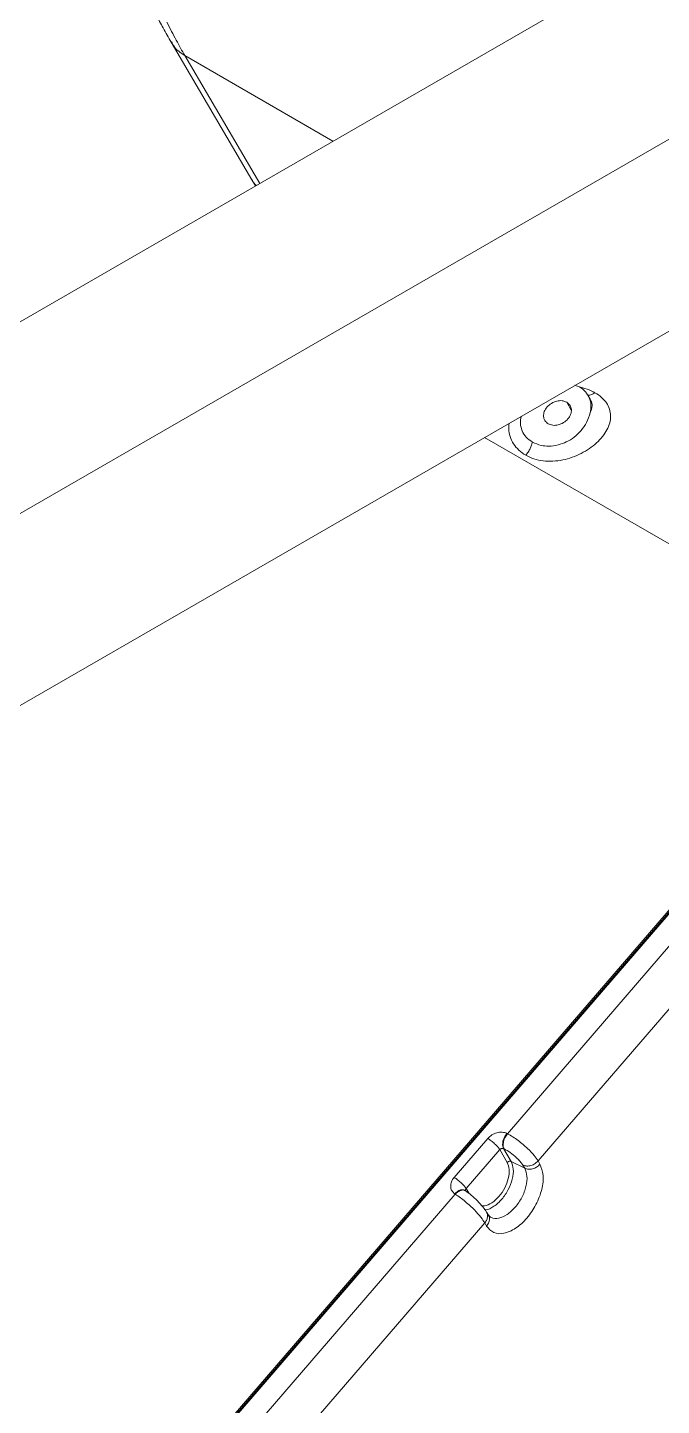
# Model space of a CAD drawing. Header units: millimetres. Extents: x 169 to 14583, y -399 to 10804.
# Drawn here: x 12694.5 to 12802.3, y 7594.4 to 7828.9 of the extents above; entities that cross this region are included whole.
import ezdxf

# ---------------------------------------------------------------- set-up
doc = ezdxf.new("R2010")
doc.units = ezdxf.units.MM
doc.header["$LTSCALE"] = 35

msp = doc.modelspace()

# ---------------------------------------------------------------- linework, layer by layer
at = {"color": 7, "linetype": 'Continuous', "lineweight": 18}
for p, q in [((13737.38, 8381.604), (12380.16, 7598.098)), ((13767.322, 8366.232), (12380.16, 7565.441)), ((13767.322, 8333.571), (12408.445, 7549.108)), ((12718.913, 7826.386), (12732.628, 7802.966)), ((12746.44, 7809.546), (12721.244, 7824.092)), ((12733.975, 7802.351), (12721.244, 7824.092)), ((12732.633, 7802.958), (12733.26, 7801.938)), ((12786.196, 7765.104), (12786.973, 7763.777)), ((12790.181, 7765.647), (12789.795, 7766.304)), ((12839.437, 7720.296), (12772.21, 7759.105)), ((12839.437, 7720.296), (12694.495, 7552.033)), ((12839.596, 7720.172), (12694.635, 7551.889)), ((12839.809, 7720.112), (12694.848, 7551.829)), ((12842.991, 7718.275), (12776.096, 7640.617)), ((12848.121, 7713.511), (12781.325, 7635.968)), ((12775.999, 7640.666), (12776.096, 7640.617)), ((12767.036, 7633.173), (12772.748, 7639.804)), ((12775.547, 7638.022), (12775.45, 7638.071)), ((12775.45, 7638.071), (12776.726, 7635.892)), ((12769.088, 7631.267), (12774.8, 7637.898)), ((12774.8, 7637.898), (12776.076, 7635.72)), ((12779.043, 7634.734), (12776.726, 7635.892)), ((12781.325, 7635.968), (12781.644, 7635.424)), ((12778.724, 7635.279), (12779.043, 7634.734)), ((12768.91, 7630.891), (12768.824, 7630.964)), ((12769.579, 7630.429), (12769.088, 7631.267)), ((12767.224, 7630.318), (12719.297, 7574.681)), ((12767.224, 7630.318), (12767.136, 7630.377)), ((12772.89, 7626.714), (12772.571, 7627.259)), ((12772.255, 7625.439), (12724.527, 7570.032)), ((12772.574, 7624.894), (12772.255, 7625.439))]:
    msp.add_line(p, q, dxfattribs=at)
for points, knots in [([(12716.365, 7831.02), (12716.761, 7830.267), (12717.662, 7828.559), (12718.465, 7827.163), (12718.915, 7826.382)], [0, 0, 0, 0, 0.4404582, 1, 1, 1, 1]), ([(12721.244, 7824.092), (12720.762, 7824.935), (12719.786, 7826.646), (12718.735, 7828.738), (12718.202, 7829.798)], [0, 0, 0, 0, 0.4932664, 1, 1, 1, 1]), ([(12721.244, 7824.092), (12720.52, 7824.574), (12719.567, 7825.209), (12719.094, 7826.185), (12718.981, 7826.419)], [0, 0, 0, 0, 0.76011859, 1, 1, 1, 1]), ([(12733.405, 7802.021), (12733.282, 7802.115), (12732.946, 7802.372), (12732.791, 7802.758), (12732.693, 7803.003)], [0, 0, 0, 0, 0.3644457, 1, 1, 1, 1]), ([(12787.594, 7767.986), (12787.873, 7767.892), (12788.58, 7767.653), (12789.433, 7766.909), (12790.087, 7765.865), (12790.381, 7764.627), (12790.243, 7763.742), (12790.174, 7763.299)], [0, 0, 0, 0, 0.14046416, 0.35534819, 0.57023219, 0.78511614, 1, 1, 1, 1]), ([(12788.173, 7767.759), (12788.677, 7767.638), (12789.713, 7767.39), (12790.562, 7766.95), (12790.998, 7766.723)], [0, 0, 0, 0, 0.4863169, 1, 1, 1, 1]), ([(12790.998, 7766.723), (12791.39, 7766.468), (12792.175, 7765.956), (12792.994, 7764.996), (12793.524, 7763.934), (12793.702, 7762.785), (12793.557, 7761.593), (12793.082, 7760.401), (12792.318, 7759.241), (12791.295, 7758.16), (12790.067, 7757.185), (12788.662, 7756.356), (12787.127, 7755.695), (12785.497, 7755.244), (12783.827, 7755.031), (12782.172, 7755.1), (12780.584, 7755.414), (12779.676, 7755.864), (12779.224, 7756.087)], [0, 0, 0, 0, 0.06334654, 0.1269463, 0.1909257, 0.25506411, 0.31843534, 0.38102429, 0.44197221, 0.50259456, 0.56158464, 0.62052371, 0.68059205, 0.74122002, 0.80373099, 0.86799756, 0.93430737, 1, 1, 1, 1]), ([(12783.04, 7761.44), (12782.833, 7761.602), (12782.418, 7761.924), (12782.193, 7762.687), (12782.323, 7763.519), (12782.804, 7764.319), (12783.563, 7764.959), (12784.477, 7765.338), (12785.43, 7765.422), (12785.94, 7765.21), (12786.196, 7765.104)], [0, 0, 0, 0, 0.125025, 0.2499956, 0.3749881, 0.4999883, 0.6249807, 0.7499809, 0.8748392, 1, 1, 1, 1]), ([(12786.196, 7765.104), (12786.403, 7764.942), (12786.818, 7764.62), (12787.043, 7763.857), (12786.913, 7763.025), (12786.432, 7762.225), (12785.673, 7761.585), (12784.759, 7761.206), (12783.806, 7761.122), (12783.296, 7761.334), (12783.04, 7761.44)], [0, 0, 0, 0, 0.125025, 0.2499956, 0.3749881, 0.4999883, 0.6249807, 0.7499809, 0.8748392, 1, 1, 1, 1]), ([(12789.835, 7766.306), (12789.846, 7766.303), (12790.015, 7766.26), (12790.424, 7766.388), (12790.808, 7766.612), (12790.998, 7766.723)], [0, 0, 0, 0, 0.033395, 0.5206544, 1, 1, 1, 1]), ([(12790.126, 7765.616), (12790.248, 7765.419), (12790.694, 7764.703), (12790.392, 7763.889), (12790.174, 7763.299)], [0, 0, 0, 0, 0.2751582, 1, 1, 1, 1]), ([(12780.355, 7758.323), (12779.98, 7758.582), (12779.234, 7759.098), (12778.57, 7760.211), (12778.242, 7761.427), (12778.372, 7762.286), (12778.435, 7762.699)], [0, 0, 0, 0, 0.2630056, 0.522955, 0.7704478, 1, 1, 1, 1]), ([(12790.174, 7763.299), (12789.998, 7762.749), (12789.666, 7761.705), (12788.702, 7760.293), (12787.525, 7759.146), (12786.177, 7758.312), (12784.691, 7757.768), (12783.218, 7757.578), (12781.685, 7757.712), (12780.833, 7758.103), (12780.355, 7758.323)], [0, 0, 0, 0, 0.1458667, 0.2767579, 0.3977322, 0.5159455, 0.6257273, 0.7506135, 0.8598827, 1, 1, 1, 1]), ([(12779.224, 7756.087), (12778.815, 7756.36), (12777.998, 7756.903), (12777.108, 7758.002), (12776.519, 7759.239), (12776.263, 7760.435), (12776.345, 7761.205), (12776.377, 7761.511)], [0, 0, 0, 0, 0.2185501, 0.4361121, 0.6497013, 0.8608381, 1, 1, 1, 1]), ([(12779.224, 7756.087), (12779.363, 7756.259), (12779.651, 7756.614), (12780.087, 7757.377), (12780.252, 7757.961), (12780.355, 7758.323)], [0, 0, 0, 0, 0.2624609, 0.5427168, 1, 1, 1, 1]), ([(12772.748, 7639.804), (12772.974, 7640.018), (12773.426, 7640.447), (12774.319, 7640.806), (12775.068, 7640.893), (12775.63, 7640.819), (12775.875, 7640.717), (12775.999, 7640.666)], [0, 0, 0, 0, 0.24987671, 0.49896483, 0.74819938, 0.87346034, 1, 1, 1, 1]), ([(12775.999, 7640.666), (12775.837, 7640.424), (12775.512, 7639.941), (12775.293, 7639.155), (12775.271, 7638.5), (12775.39, 7638.214), (12775.45, 7638.071)], [0, 0, 0, 0, 0.2796188, 0.5592377, 0.7796191, 1, 1, 1, 1]), ([(12776.096, 7640.617), (12775.939, 7640.385), (12775.612, 7639.901), (12775.387, 7639.101), (12775.37, 7638.441), (12775.489, 7638.158), (12775.547, 7638.022)], [0, 0, 0, 0, 0.2702613, 0.5624294, 0.7897364, 1, 1, 1, 1]), ([(12776.096, 7640.617), (12776.399, 7640.445), (12776.99, 7640.111), (12777.911, 7639.462), (12778.762, 7638.786), (12779.727, 7637.924), (12780.689, 7636.922), (12781.124, 7636.269), (12781.325, 7635.968)], [0, 0, 0, 0, 0.1551399, 0.3017342, 0.4397775, 0.5692648, 0.801581, 1, 1, 1, 1]), ([(12775.547, 7638.022), (12775.891, 7637.829), (12776.578, 7637.442), (12777.564, 7636.64), (12778.315, 7635.883), (12778.588, 7635.48), (12778.724, 7635.279)], [0, 0, 0, 0, 0.2796847, 0.5593155, 0.7796621, 1, 1, 1, 1]), ([(12776.076, 7635.72), (12776.22, 7635.346), (12776.508, 7634.599), (12776.336, 7633.015), (12775.707, 7631.375), (12774.699, 7629.867), (12773.474, 7628.793), (12772.383, 7628.24), (12771.854, 7628.33), (12771.677, 7628.359)], [0, 0, 0, 0, 0.1538168, 0.3076335, 0.4614503, 0.6152671, 0.7690838, 0.9229006, 1, 1, 1, 1]), ([(12776.726, 7635.892), (12776.888, 7635.479), (12777.212, 7634.652), (12777.012, 7632.888), (12776.322, 7631.066), (12775.195, 7629.393), (12773.842, 7628.207), (12772.745, 7627.62), (12772.255, 7627.682), (12772.162, 7627.694)], [0, 0, 0, 0, 0.1603862, 0.3207725, 0.4811588, 0.641545, 0.8019312, 0.9623175, 1, 1, 1, 1]), ([(12781.325, 7635.968), (12781.121, 7635.775), (12780.713, 7635.388), (12779.951, 7635.12), (12779.257, 7635.081), (12778.902, 7635.213), (12778.724, 7635.279)], [0, 0, 0, 0, 0.2796438, 0.5592878, 0.7796441, 1, 1, 1, 1]), ([(12781.644, 7635.424), (12781.876, 7634.832), (12782.339, 7633.649), (12782.054, 7631.129), (12781.064, 7628.519), (12779.461, 7626.143), (12777.499, 7624.38), (12775.49, 7623.509), (12773.678, 7623.595), (12772.942, 7624.461), (12772.574, 7624.894)], [0, 0, 0, 0, 0.1250073, 0.2499983, 0.3749941, 0.4999965, 0.6249979, 0.7499938, 0.8749442, 1, 1, 1, 1]), ([(12779.043, 7634.734), (12779.211, 7634.307), (12779.545, 7633.453), (12779.339, 7631.633), (12778.625, 7629.748), (12777.467, 7628.034), (12776.048, 7626.756), (12774.607, 7626.143), (12773.461, 7626.148), (12773.034, 7626.616), (12772.88, 7626.785)], [0, 0, 0, 0, 0.13222689, 0.26445378, 0.39668066, 0.52890755, 0.66113444, 0.79336133, 0.92558821, 1, 1, 1, 1]), ([(12767.136, 7630.377), (12766.95, 7630.545), (12766.579, 7630.88), (12766.41, 7631.628), (12766.516, 7632.291), (12766.757, 7632.813), (12766.943, 7633.053), (12767.036, 7633.173)], [0, 0, 0, 0, 0.24987671, 0.49896483, 0.74819938, 0.87346034, 1, 1, 1, 1]), ([(12767.036, 7633.173), (12767.255, 7633.033), (12767.694, 7632.752), (12768.33, 7632.192), (12768.818, 7631.673), (12768.998, 7631.402), (12769.088, 7631.267)], [0, 0, 0, 0, 0.2796188, 0.5592377, 0.7796191, 1, 1, 1, 1]), ([(12767.136, 7630.377), (12767.319, 7630.545), (12767.686, 7630.882), (12768.276, 7631.116), (12768.584, 7631.051), (12768.734, 7631.019)], [0, 0, 0, 0, 0.3397356, 0.6794712, 1, 1, 1, 1]), ([(12768.824, 7630.964), (12768.821, 7630.967), (12768.681, 7631.087), (12768.26, 7631.013), (12767.699, 7630.767), (12767.378, 7630.464), (12767.224, 7630.318)], [0, 0, 0, 0, 0.0091543, 0.4058627, 0.7145022, 1, 1, 1, 1]), ([(12772.57, 7627.259), (12772.375, 7627.554), (12771.985, 7628.142), (12771.019, 7629.193), (12769.936, 7630.196), (12769.265, 7630.678), (12768.93, 7630.919)], [0, 0, 0, 0, 0.2524506, 0.5032643, 0.7524391, 1, 1, 1, 1]), ([(12768.99, 7630.879), (12768.98, 7630.905), (12768.955, 7630.978), (12768.985, 7631.12), (12769.054, 7631.218), (12769.088, 7631.267)], [0, 0, 0, 0, 0.2174656, 0.6087328, 1, 1, 1, 1]), ([(12772.255, 7625.439), (12772.057, 7625.743), (12771.627, 7626.403), (12770.699, 7627.443), (12769.77, 7628.347), (12768.953, 7629.062), (12768.072, 7629.758), (12767.512, 7630.128), (12767.224, 7630.318)], [0, 0, 0, 0, 0.19841, 0.4307232, 0.5602112, 0.6982568, 0.8448549, 1, 1, 1, 1]), ([(12772.554, 7627.247), (12772.574, 7627.225), (12772.745, 7627.043), (12772.765, 7626.57), (12772.633, 7625.957), (12772.381, 7625.612), (12772.255, 7625.439)], [0, 0, 0, 0, 0.0488515, 0.4180896, 0.7090451, 1, 1, 1, 1]), ([(12772.574, 7624.894), (12772.726, 7625.116), (12773.032, 7625.558), (12773.103, 7626.232), (12772.944, 7626.574), (12772.877, 7626.718)], [0, 0, 0, 0, 0.367722, 0.7354443, 1, 1, 1, 1]), ([(12773.088, 7626.499), (12773.077, 7626.504), (12773.014, 7626.53), (12772.944, 7626.635), (12772.885, 7626.721)], [0, 0, 0, 0, 0.1698254, 1, 1, 1, 1])]:
    msp.add_open_spline(points, degree=3, knots=knots, dxfattribs=at)
for points in [[(12772.748, 7639.804), (12772.943, 7639.681), (12773.333, 7639.434), (12773.948, 7638.912), (12774.485, 7638.363), (12774.695, 7638.053), (12774.8, 7637.898)], [(12774.8, 7637.898), (12774.845, 7637.942), (12774.935, 7638.029), (12775.113, 7638.103), (12775.297, 7638.125), (12775.399, 7638.089), (12775.45, 7638.071)], [(12776.726, 7635.892), (12776.675, 7635.91), (12776.573, 7635.946), (12776.389, 7635.924), (12776.211, 7635.85), (12776.121, 7635.763), (12776.076, 7635.72)], [(12781.644, 7635.424), (12781.464, 7635.25), (12781.105, 7634.901), (12780.39, 7634.605), (12779.655, 7634.517), (12779.247, 7634.662), (12779.043, 7634.734)]]:
    msp.add_open_spline(points, degree=3, dxfattribs=at)

doc.saveas('drawing.dxf')
